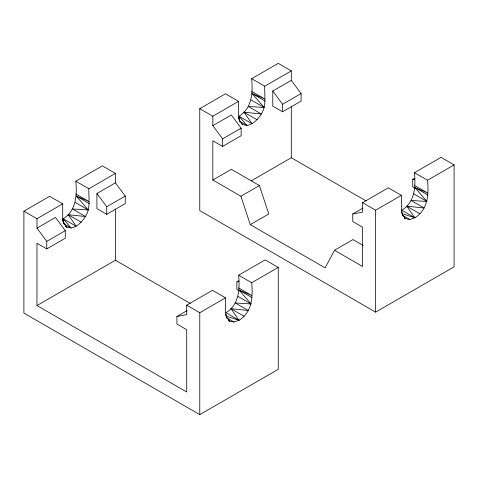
<?xml version="1.0" encoding="UTF-8"?>
<svg xmlns="http://www.w3.org/2000/svg" width="478" height="478" viewBox="0 0 478 478"><rect width="100%" height="100%" fill="white"/><g stroke="black" fill="none" stroke-linecap="round" stroke-linejoin="round"><path stroke-width="0.72" d="M115.425 173.412L88.872 188.744C88.52 198.107 90.838 208.055 85.448 216.504C82.085 221.744 77.561 226.751 71.186 228.012L63.132 218.727C76.361 210.72 77.095 194.893 75.805 181.204L102.358 165.872L115.425 173.412L115.425 182.853L125.236 196.064L125.236 203.616L106.731 214.293L96.92 208.635L96.92 193.536L115.425 182.853M291.287 70.911L264.734 86.243C264.382 95.606 266.694 105.554 261.311 114.003C257.947 119.243 253.418 124.25 247.048 125.511L238.988 116.226C252.223 108.219 252.952 92.391 251.667 78.697L278.22 63.365L291.287 70.911L291.287 80.346L301.092 93.563L301.092 101.109L282.594 111.792L272.783 106.128L272.783 91.029L291.287 80.346M278.238 267.411L251.685 282.743C252.976 296.438 252.241 312.265 239.012 320.272L225.945 312.731C239.179 304.725 239.908 288.891 238.618 275.203L265.171 259.871L278.238 267.411L278.238 369.333L199.78 414.635L23.9 313.09L23.9 211.168L49.634 196.309L62.702 203.855L62.702 220.848L64.106 223.931L66.944 227.193L71.186 228.012L63.723 223.704M454.1 164.91L427.547 180.242C428.832 193.937 428.103 209.764 414.868 217.771L401.801 210.224C415.035 202.218 415.764 186.39 414.48 172.695L441.033 157.364L454.1 164.91L454.1 266.832L375.642 312.128L199.762 210.589L199.762 108.667L225.496 93.808L238.564 101.348L238.564 118.347L239.968 121.424L242.8 124.686L247.048 125.511L239.58 121.197M363.208 245.471L352.997 239.58L334.498 250.263L325.136 267.883L250.263 224.654L240.906 196.225L212.829 180.015L212.829 140.747L222.634 146.405L241.139 135.722L241.139 128.176L231.328 114.965L212.829 125.648L222.634 138.859L222.634 146.405M199.762 108.667L212.829 116.208L238.564 101.348M23.9 211.168L36.967 218.715L62.702 203.855M46.772 248.913L46.772 241.36L36.967 228.149L55.472 217.466L65.277 230.677L65.277 238.229L46.772 248.913L36.967 243.248L36.967 305.544L186.713 392.002L186.713 329.706L176.908 324.042L176.908 316.49L187.113 310.598M238.564 118.347L239.299 117.923L239.968 121.424M62.702 220.848L63.437 220.424L64.106 223.931M222.634 138.859L241.139 128.176M282.594 111.792L282.594 104.24L301.092 93.563M46.772 241.36L65.277 230.677M106.731 214.293L106.731 206.747L125.236 196.064M212.829 180.015L231.328 169.332L259.411 185.542L268.767 213.971L250.263 224.654M251.314 180.821L291.287 157.746L366.16 200.969M36.967 305.544L115.425 260.247L190.298 303.476M240.906 196.225L259.411 185.542M334.498 250.263L362.575 266.473L362.575 227.199L352.764 221.541L352.764 213.989L362.575 212.101L362.575 202.666L388.309 187.806L401.377 195.353L401.377 212.346L402.781 215.423L405.613 218.691L409.861 219.51L414.868 217.771L406.814 206.179L424.123 208.002L411.056 200.455L426.962 201.465L414.892 187.567L427.547 192.951L414.48 185.404M176.908 316.49L186.713 314.608L186.713 305.167L212.447 290.307L225.514 297.854L225.514 314.847L226.919 317.93L229.757 321.192L233.999 322.011L239.012 320.272L230.952 308.686L248.267 310.503L235.2 302.962L251.099 303.966L239.03 290.068L251.685 295.458L238.618 287.911M352.764 213.989L362.975 208.097M415.173 188.338L412.723 186.922L412.723 179.375L414.635 178.27M239.311 290.845L236.861 289.429L236.861 281.877L238.773 280.771M362.575 202.666L375.642 210.206L401.377 195.353M186.713 305.167L199.78 312.714L225.514 297.854M401.377 212.346L402.112 211.921L402.781 215.423M225.514 314.847L226.249 314.422L226.919 317.93M412.723 179.375L414.826 178.969M236.861 281.877L238.964 281.47M251.667 91.406L264.734 98.952L252.079 93.569L264.149 107.466L248.243 106.457L261.311 114.003L244.001 112.181L252.055 123.772L238.988 116.226M75.805 193.913L88.872 201.453L76.217 196.07L88.287 209.967L72.387 208.964L85.448 216.504L68.139 214.688L76.199 226.273L63.132 218.727M402.356 213.75L414.868 217.771M226.494 316.257L239.012 320.272M251.667 78.697L264.734 86.243M414.48 172.695L427.547 180.242M252.079 93.569L265.141 101.109M414.892 187.567L427.959 195.108M251.081 99.92L264.149 107.466M413.894 193.919L426.962 201.465M244.001 112.181L257.068 119.727M406.814 206.179L419.881 213.726M238.05 117.206L239.299 117.923M403.02 215.56L409.861 219.51M404.37 217.968L405.613 218.691L404.442 217.795M75.805 181.204L88.872 188.744M238.618 275.203L251.685 282.743M76.217 196.07L89.284 203.616M239.03 290.068L252.097 297.615M75.225 202.427L88.287 209.967M238.038 296.426L251.099 303.966M68.139 214.688L81.206 222.228M230.952 308.686L244.019 316.233M62.194 219.707L63.437 220.424M226.536 317.703L233.999 322.011M65.695 226.476L66.944 227.193L65.767 226.297M228.508 320.475L229.757 321.192L228.58 320.296M404.394 217.854L405.613 218.691M228.532 320.362L229.757 321.192M241.629 123.79L242.8 124.686M272.783 91.029L282.594 104.24M96.92 193.536L106.731 206.747M375.642 210.206L375.642 312.128M291.287 106.57L291.287 157.746M212.829 116.208L212.829 125.648M199.78 312.714L199.78 414.635M115.425 209.077L115.425 260.247M36.967 218.715L36.967 228.149"/></g></svg>
